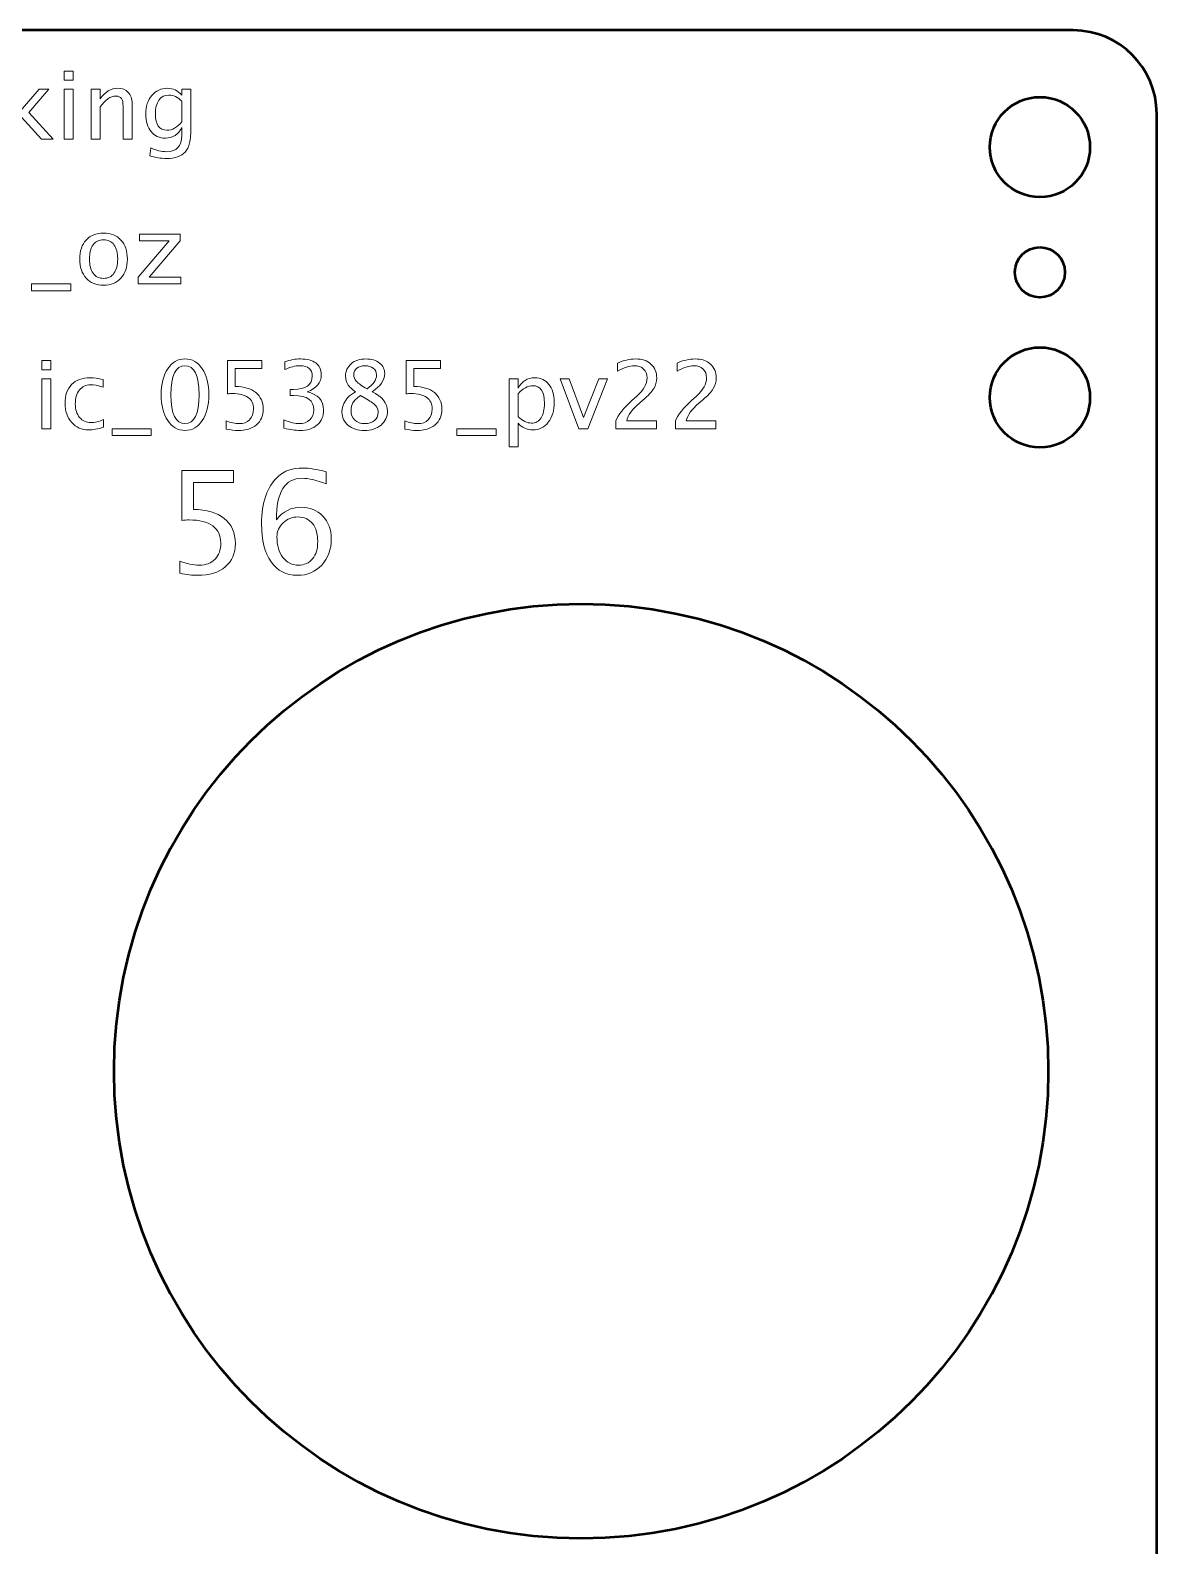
# Model space of a CAD drawing. Header units: centimetres. Extents: x -10.4 to 10.4, y -14.9 to 14.9.
# Drawn here: x 3.7 to 10.45, y 5.87 to 14.95 of the extents above; entities that cross this region are included whole.
import ezdxf

# ---------------------------------------------------------------- set-up
doc = ezdxf.new("R2010")
doc.units = ezdxf.units.CM
doc.header["$MEASUREMENT"] = 0
doc.layers.add('Layer 1', color=7, linetype='Continuous')

msp = doc.modelspace()

# ---------------------------------------------------------------- linework, layer by layer
at = {"layer": 'Layer 1', "lineweight": 53}
for centre, major_axis in [((9.74999, 14.24999), (0, 0.30001)), ((9.75, 13.5), (0, 0.15)), ((9.74999, 12.74999), (0, 0.30001)), ((7.00005, 8.71322), (0, 2.80005))]:
    msp.add_ellipse(centre, major_axis=major_axis, ratio=1, dxfattribs=at)
msp.add_open_spline([(-10.45, -14.45), (-10.45, -14.45), (-10.45, 14.45), (-10.45, 14.45), (-10.45, 14.45), (-10.45, 14.72614), (-10.22614, 14.95), (-9.95, 14.95), (-9.95, 14.95), (-9.95, 14.95), (9.95, 14.95), (9.95, 14.95), (9.95, 14.95), (10.22614, 14.95), (10.45, 14.72614), (10.45, 14.45), (10.45, 14.45), (10.45, 14.45), (10.45, -14.45), (10.45, -14.45), (10.45, -14.45), (10.45, -14.72614), (10.22614, -14.95), (9.95, -14.95), (9.95, -14.95), (9.95, -14.95), (-9.95, -14.95), (-9.95, -14.95), (-9.95, -14.95), (-10.22614, -14.95), (-10.45, -14.72614), (-10.45, -14.45)], degree=3, knots=[0, 0, 0, 0, 0.1111111, 0.1111111, 0.1111111, 0.1111111, 0.2222222, 0.2222222, 0.2222222, 0.2222222, 0.3333333, 0.3333333, 0.3333333, 0.3333333, 0.4444444, 0.4444444, 0.4444444, 0.4444444, 0.5555556, 0.5555556, 0.5555556, 0.5555556, 0.6666667, 0.6666667, 0.6666667, 0.6666667, 0.7777778, 0.7777778, 0.7777778, 0.7777778, 1, 1, 1, 1], dxfattribs=at)
at = {"layer": 'Layer 1', "color": 5, "lineweight": 9}
for points, knots in [([(3.5703, 14.29732), (3.5703, 14.29732), (3.5703, 14.7325), (3.5703, 14.7325), (3.5703, 14.7325), (3.5703, 14.7325), (3.62448, 14.7325), (3.62448, 14.7325), (3.62448, 14.7325), (3.62448, 14.7325), (3.62448, 14.45132), (3.62448, 14.45132), (3.62448, 14.45132), (3.62448, 14.45132), (3.75148, 14.59647), (3.75148, 14.59647), (3.75148, 14.59647), (3.75148, 14.59647), (3.81, 14.59647), (3.81, 14.59647), (3.81, 14.59647), (3.81, 14.59647), (3.68864, 14.45687), (3.68864, 14.45687), (3.68864, 14.45687), (3.68864, 14.45687), (3.83539, 14.29732), (3.83539, 14.29732), (3.83539, 14.29732), (3.83539, 14.29732), (3.76559, 14.29732), (3.76559, 14.29732), (3.76559, 14.29732), (3.76559, 14.29732), (3.62448, 14.45075), (3.62448, 14.45075), (3.62448, 14.45075), (3.62448, 14.45075), (3.62448, 14.29732), (3.62448, 14.29732), (3.62448, 14.29732), (3.62448, 14.29732), (3.5703, 14.29732), (3.5703, 14.29732)], [0, 0, 0, 0, 0.0833333, 0.0833333, 0.0833333, 0.0833333, 0.1666667, 0.1666667, 0.1666667, 0.1666667, 0.25, 0.25, 0.25, 0.25, 0.3333333, 0.3333333, 0.3333333, 0.3333333, 0.4166667, 0.4166667, 0.4166667, 0.4166667, 0.5, 0.5, 0.5, 0.5, 0.5833333, 0.5833333, 0.5833333, 0.5833333, 0.6666667, 0.6666667, 0.6666667, 0.6666667, 0.75, 0.75, 0.75, 0.75, 0.8333333, 0.8333333, 0.8333333, 0.8333333, 1, 1, 1, 1]), ([(3.90022, 14.65122), (3.90022, 14.65122), (3.90022, 14.70541), (3.90022, 14.70541), (3.90022, 14.70541), (3.90022, 14.70541), (3.9544, 14.70541), (3.9544, 14.70541), (3.9544, 14.70541), (3.9544, 14.70541), (3.9544, 14.65122), (3.9544, 14.65122), (3.9544, 14.65122), (3.9544, 14.65122), (3.90022, 14.65122), (3.90022, 14.65122)], [0, 0, 0, 0, 0.2, 0.2, 0.2, 0.2, 0.4, 0.4, 0.4, 0.4, 0.6, 0.6, 0.6, 0.6, 1, 1, 1, 1]), ([(3.90022, 14.29732), (3.90022, 14.29732), (3.90022, 14.59647), (3.90022, 14.59647), (3.90022, 14.59647), (3.90022, 14.59647), (3.9544, 14.59647), (3.9544, 14.59647), (3.9544, 14.59647), (3.9544, 14.59647), (3.9544, 14.29732), (3.9544, 14.29732), (3.9544, 14.29732), (3.9544, 14.29732), (3.90022, 14.29732), (3.90022, 14.29732)], [0, 0, 0, 0, 0.2, 0.2, 0.2, 0.2, 0.4, 0.4, 0.4, 0.4, 0.6, 0.6, 0.6, 0.6, 1, 1, 1, 1]), ([(4.06334, 14.29732), (4.06334, 14.29732), (4.06334, 14.59647), (4.06334, 14.59647), (4.06334, 14.59647), (4.06334, 14.59647), (4.11752, 14.59647), (4.11752, 14.59647), (4.11752, 14.59647), (4.11752, 14.59647), (4.11752, 14.53994), (4.11752, 14.53994), (4.11752, 14.53994), (4.14621, 14.5818), (4.1814, 14.60268), (4.22298, 14.60268), (4.22298, 14.60268), (4.24913, 14.60268), (4.26992, 14.5945), (4.28526, 14.57803), (4.28526, 14.57803), (4.30059, 14.56167), (4.3083, 14.53956), (4.3083, 14.5119), (4.3083, 14.5119), (4.3083, 14.5119), (4.3083, 14.29732), (4.3083, 14.29732), (4.3083, 14.29732), (4.3083, 14.29732), (4.25412, 14.29732), (4.25412, 14.29732), (4.25412, 14.29732), (4.25412, 14.29732), (4.25412, 14.49422), (4.25412, 14.49422), (4.25412, 14.49422), (4.25412, 14.51642), (4.25082, 14.53222), (4.24433, 14.54163), (4.24433, 14.54163), (4.23775, 14.55113), (4.22693, 14.55583), (4.21178, 14.55583), (4.21178, 14.55583), (4.17848, 14.55583), (4.14706, 14.5341), (4.11752, 14.49064), (4.11752, 14.49064), (4.11752, 14.49064), (4.11752, 14.29732), (4.11752, 14.29732), (4.11752, 14.29732), (4.11752, 14.29732), (4.06334, 14.29732), (4.06334, 14.29732)], [0, 0, 0, 0, 0.0666667, 0.0666667, 0.0666667, 0.0666667, 0.1333333, 0.1333333, 0.1333333, 0.1333333, 0.2, 0.2, 0.2, 0.2, 0.2666667, 0.2666667, 0.2666667, 0.2666667, 0.3333333, 0.3333333, 0.3333333, 0.3333333, 0.4, 0.4, 0.4, 0.4, 0.4666667, 0.4666667, 0.4666667, 0.4666667, 0.5333333, 0.5333333, 0.5333333, 0.5333333, 0.6, 0.6, 0.6, 0.6, 0.6666667, 0.6666667, 0.6666667, 0.6666667, 0.7333333, 0.7333333, 0.7333333, 0.7333333, 0.8, 0.8, 0.8, 0.8, 0.8666667, 0.8666667, 0.8666667, 0.8666667, 1, 1, 1, 1]), ([(4.4148, 14.19798), (4.4148, 14.19798), (4.42119, 14.24483), (4.42119, 14.24483), (4.42119, 14.24483), (4.45261, 14.23015), (4.48375, 14.22281), (4.51451, 14.22281), (4.51451, 14.22281), (4.57557, 14.22281), (4.60614, 14.25518), (4.60614, 14.3198), (4.60614, 14.3198), (4.60614, 14.3198), (4.60614, 14.36684), (4.60614, 14.36684), (4.60614, 14.36684), (4.59673, 14.34699), (4.58337, 14.33166), (4.56597, 14.32065), (4.56597, 14.32065), (4.54857, 14.30964), (4.52919, 14.30409), (4.50783, 14.30409), (4.50783, 14.30409), (4.47162, 14.30409), (4.44292, 14.31708), (4.42176, 14.34304), (4.42176, 14.34304), (4.40059, 14.369), (4.38996, 14.40419), (4.38996, 14.44859), (4.38996, 14.44859), (4.38996, 14.49403), (4.402, 14.53109), (4.42608, 14.55978), (4.42608, 14.55978), (4.45026, 14.58838), (4.4814, 14.60268), (4.51969, 14.60268), (4.51969, 14.60268), (4.55318, 14.60268), (4.58206, 14.58914), (4.60614, 14.56195), (4.60614, 14.56195), (4.60614, 14.56195), (4.60614, 14.59647), (4.60614, 14.59647), (4.60614, 14.59647), (4.60614, 14.59647), (4.66033, 14.59647), (4.66033, 14.59647), (4.66033, 14.59647), (4.66033, 14.59647), (4.66033, 14.37898), (4.66033, 14.37898), (4.66033, 14.37898), (4.66033, 14.33222), (4.65788, 14.2976), (4.65299, 14.27512), (4.65299, 14.27512), (4.64819, 14.25264), (4.63897, 14.2342), (4.62561, 14.2199), (4.62561, 14.2199), (4.60191, 14.19478), (4.56484, 14.18217), (4.51451, 14.18217), (4.51451, 14.18217), (4.47999, 14.18217), (4.44678, 14.18744), (4.4148, 14.19798)], [0, 0, 0, 0, 0.0526316, 0.0526316, 0.0526316, 0.0526316, 0.1052632, 0.1052632, 0.1052632, 0.1052632, 0.1578947, 0.1578947, 0.1578947, 0.1578947, 0.2105263, 0.2105263, 0.2105263, 0.2105263, 0.2631579, 0.2631579, 0.2631579, 0.2631579, 0.3157895, 0.3157895, 0.3157895, 0.3157895, 0.3684211, 0.3684211, 0.3684211, 0.3684211, 0.4210526, 0.4210526, 0.4210526, 0.4210526, 0.4736842, 0.4736842, 0.4736842, 0.4736842, 0.5263158, 0.5263158, 0.5263158, 0.5263158, 0.5789474, 0.5789474, 0.5789474, 0.5789474, 0.6315789, 0.6315789, 0.6315789, 0.6315789, 0.6842105, 0.6842105, 0.6842105, 0.6842105, 0.7368421, 0.7368421, 0.7368421, 0.7368421, 0.7894737, 0.7894737, 0.7894737, 0.7894737, 0.8421053, 0.8421053, 0.8421053, 0.8421053, 0.8947368, 0.8947368, 0.8947368, 0.8947368, 1, 1, 1, 1]), ([(4.60614, 14.4008), (4.60614, 14.4008), (4.60614, 14.52488), (4.60614, 14.52488), (4.60614, 14.52488), (4.58225, 14.54962), (4.55619, 14.56204), (4.52806, 14.56204), (4.52806, 14.56204), (4.50304, 14.56204), (4.48347, 14.55207), (4.46936, 14.53203), (4.46936, 14.53203), (4.45515, 14.51209), (4.4481, 14.48434), (4.4481, 14.44897), (4.4481, 14.44897), (4.4481, 14.38396), (4.47115, 14.35151), (4.51734, 14.35151), (4.51734, 14.35151), (4.54876, 14.35151), (4.57839, 14.36797), (4.60614, 14.4008)], [0, 0, 0, 0, 0.1428571, 0.1428571, 0.1428571, 0.1428571, 0.2857143, 0.2857143, 0.2857143, 0.2857143, 0.4285714, 0.4285714, 0.4285714, 0.4285714, 0.5714286, 0.5714286, 0.5714286, 0.5714286, 0.7142857, 0.7142857, 0.7142857, 0.7142857, 1, 1, 1, 1]), ([(4.13719, 13.4232), (4.09326, 13.4232), (4.05845, 13.43721), (4.03287, 13.46525), (4.03287, 13.46525), (4.00718, 13.49328), (3.99439, 13.53138), (3.99439, 13.57945), (3.99439, 13.57945), (3.99439, 13.62743), (4.00718, 13.66544), (4.03287, 13.69338), (4.03287, 13.69338), (4.05845, 13.72132), (4.09326, 13.73533), (4.13719, 13.73533), (4.13719, 13.73533), (4.18113, 13.73533), (4.21593, 13.72132), (4.24152, 13.69338), (4.24152, 13.69338), (4.2672, 13.66544), (4.28, 13.62743), (4.28, 13.57945), (4.28, 13.57945), (4.28, 13.53138), (4.2672, 13.49328), (4.24152, 13.46525), (4.24152, 13.46525), (4.21593, 13.43721), (4.18113, 13.4232), (4.13719, 13.4232)], [0, 0, 0, 0, 0.1111111, 0.1111111, 0.1111111, 0.1111111, 0.2222222, 0.2222222, 0.2222222, 0.2222222, 0.3333333, 0.3333333, 0.3333333, 0.3333333, 0.4444444, 0.4444444, 0.4444444, 0.4444444, 0.5555556, 0.5555556, 0.5555556, 0.5555556, 0.6666667, 0.6666667, 0.6666667, 0.6666667, 0.7777778, 0.7777778, 0.7777778, 0.7777778, 1, 1, 1, 1]), ([(4.34453, 13.42997), (4.34453, 13.42997), (4.34453, 13.47061), (4.34453, 13.47061), (4.34453, 13.47061), (4.34453, 13.47061), (4.53013, 13.68848), (4.53013, 13.68848), (4.53013, 13.68848), (4.53013, 13.68848), (4.35309, 13.68848), (4.35309, 13.68848), (4.35309, 13.68848), (4.35309, 13.68848), (4.35309, 13.72912), (4.35309, 13.72912), (4.35309, 13.72912), (4.35309, 13.72912), (4.59683, 13.72912), (4.59683, 13.72912), (4.59683, 13.72912), (4.59683, 13.72912), (4.59683, 13.68848), (4.59683, 13.68848), (4.59683, 13.68848), (4.59683, 13.68848), (4.41122, 13.47061), (4.41122, 13.47061), (4.41122, 13.47061), (4.41122, 13.47061), (4.60022, 13.47061), (4.60022, 13.47061), (4.60022, 13.47061), (4.60022, 13.47061), (4.60022, 13.42997), (4.60022, 13.42997), (4.60022, 13.42997), (4.60022, 13.42997), (4.34453, 13.42997), (4.34453, 13.42997)], [0, 0, 0, 0, 0.0909091, 0.0909091, 0.0909091, 0.0909091, 0.1818182, 0.1818182, 0.1818182, 0.1818182, 0.2727273, 0.2727273, 0.2727273, 0.2727273, 0.3636364, 0.3636364, 0.3636364, 0.3636364, 0.4545455, 0.4545455, 0.4545455, 0.4545455, 0.5454545, 0.5454545, 0.5454545, 0.5454545, 0.6363636, 0.6363636, 0.6363636, 0.6363636, 0.7272727, 0.7272727, 0.7272727, 0.7272727, 0.8181818, 0.8181818, 0.8181818, 0.8181818, 1, 1, 1, 1]), ([(4.1371, 13.46384), (4.16391, 13.46384), (4.18479, 13.4739), (4.19966, 13.49413), (4.19966, 13.49413), (4.21443, 13.51426), (4.22186, 13.54276), (4.22186, 13.57945), (4.22186, 13.57945), (4.22186, 13.61605), (4.21443, 13.64446), (4.19966, 13.66459), (4.19966, 13.66459), (4.18479, 13.68463), (4.16391, 13.69469), (4.1371, 13.69469), (4.1371, 13.69469), (4.11019, 13.69469), (4.08931, 13.68463), (4.07463, 13.66459), (4.07463, 13.66459), (4.05986, 13.64446), (4.05253, 13.61605), (4.05253, 13.57945), (4.05253, 13.57945), (4.05253, 13.54276), (4.05986, 13.51426), (4.07463, 13.49413), (4.07463, 13.49413), (4.08931, 13.4739), (4.11019, 13.46384), (4.1371, 13.46384)], [0, 0, 0, 0, 0.1111111, 0.1111111, 0.1111111, 0.1111111, 0.2222222, 0.2222222, 0.2222222, 0.2222222, 0.3333333, 0.3333333, 0.3333333, 0.3333333, 0.4444444, 0.4444444, 0.4444444, 0.4444444, 0.5555556, 0.5555556, 0.5555556, 0.5555556, 0.6666667, 0.6666667, 0.6666667, 0.6666667, 0.7777778, 0.7777778, 0.7777778, 0.7777778, 1, 1, 1, 1]), ([(3.7054, 13.38933), (3.7054, 13.38933), (3.7054, 13.42997), (3.7054, 13.42997), (3.7054, 13.42997), (3.7054, 13.42997), (3.9402, 13.42997), (3.9402, 13.42997), (3.9402, 13.42997), (3.9402, 13.42997), (3.9402, 13.38933), (3.9402, 13.38933), (3.9402, 13.38933), (3.9402, 13.38933), (3.7054, 13.38933), (3.7054, 13.38933)], [0, 0, 0, 0, 0.2, 0.2, 0.2, 0.2, 0.4, 0.4, 0.4, 0.4, 0.6, 0.6, 0.6, 0.6, 1, 1, 1, 1]), ([(3.76665, 12.91652), (3.76665, 12.91652), (3.76665, 12.97071), (3.76665, 12.97071), (3.76665, 12.97071), (3.76665, 12.97071), (3.82083, 12.97071), (3.82083, 12.97071), (3.82083, 12.97071), (3.82083, 12.97071), (3.82083, 12.91652), (3.82083, 12.91652), (3.82083, 12.91652), (3.82083, 12.91652), (3.76665, 12.91652), (3.76665, 12.91652)], [0, 0, 0, 0, 0.2, 0.2, 0.2, 0.2, 0.4, 0.4, 0.4, 0.4, 0.6, 0.6, 0.6, 0.6, 1, 1, 1, 1]), ([(4.62525, 12.55246), (4.58245, 12.55246), (4.54792, 12.57212), (4.52177, 12.61135), (4.52177, 12.61135), (4.49553, 12.65058), (4.48245, 12.70232), (4.48245, 12.76667), (4.48245, 12.76667), (4.48245, 12.83101), (4.49553, 12.88275), (4.52177, 12.92198), (4.52177, 12.92198), (4.54792, 12.96121), (4.58245, 12.98087), (4.62525, 12.98087), (4.62525, 12.98087), (4.66824, 12.98087), (4.70277, 12.9613), (4.72892, 12.92217), (4.72892, 12.92217), (4.75498, 12.88303), (4.76806, 12.8312), (4.76806, 12.76667), (4.76806, 12.76667), (4.76806, 12.70232), (4.75498, 12.65058), (4.72892, 12.61135), (4.72892, 12.61135), (4.70277, 12.57212), (4.66824, 12.55246), (4.62525, 12.55246)], [0, 0, 0, 0, 0.1111111, 0.1111111, 0.1111111, 0.1111111, 0.2222222, 0.2222222, 0.2222222, 0.2222222, 0.3333333, 0.3333333, 0.3333333, 0.3333333, 0.4444444, 0.4444444, 0.4444444, 0.4444444, 0.5555556, 0.5555556, 0.5555556, 0.5555556, 0.6666667, 0.6666667, 0.6666667, 0.6666667, 0.7777778, 0.7777778, 0.7777778, 0.7777778, 1, 1, 1, 1]), ([(4.62516, 12.5931), (4.6817, 12.5931), (4.70992, 12.65095), (4.70992, 12.76667), (4.70992, 12.76667), (4.70992, 12.88238), (4.6817, 12.94023), (4.62516, 12.94023), (4.62516, 12.94023), (4.56881, 12.94023), (4.54059, 12.88238), (4.54059, 12.76667), (4.54059, 12.76667), (4.54059, 12.65095), (4.56881, 12.5931), (4.62516, 12.5931)], [0, 0, 0, 0, 0.2, 0.2, 0.2, 0.2, 0.4, 0.4, 0.4, 0.4, 0.6, 0.6, 0.6, 0.6, 1, 1, 1, 1]), ([(4.87266, 12.56093), (4.87266, 12.56093), (4.87266, 12.60947), (4.87266, 12.60947), (4.87266, 12.60947), (4.89966, 12.59856), (4.92525, 12.5931), (4.94971, 12.5931), (4.94971, 12.5931), (4.97642, 12.5931), (4.9975, 12.601), (5.01283, 12.61681), (5.01283, 12.61681), (5.02816, 12.63261), (5.03578, 12.65434), (5.03578, 12.682), (5.03578, 12.682), (5.03578, 12.71173), (5.02497, 12.73449), (5.00333, 12.7502), (5.00333, 12.7502), (4.98169, 12.76591), (4.95037, 12.77372), (4.90944, 12.77372), (4.90944, 12.77372), (4.89994, 12.77372), (4.88988, 12.77306), (4.87943, 12.77175), (4.87943, 12.77175), (4.87943, 12.77175), (4.87943, 12.97071), (4.87943, 12.97071), (4.87943, 12.97071), (4.87943, 12.97071), (5.08602, 12.97071), (5.08602, 12.97071), (5.08602, 12.97071), (5.08602, 12.97071), (5.08602, 12.9233), (5.08602, 12.9233), (5.08602, 12.9233), (5.08602, 12.9233), (4.92685, 12.9233), (4.92685, 12.9233), (4.92685, 12.9233), (4.92685, 12.9233), (4.92685, 12.81549), (4.92685, 12.81549), (4.92685, 12.81549), (4.97934, 12.81549), (5.02026, 12.80345), (5.04971, 12.77936), (5.04971, 12.77936), (5.07915, 12.75538), (5.09392, 12.72207), (5.09392, 12.67946), (5.09392, 12.67946), (5.09392, 12.63976), (5.08056, 12.60872), (5.05385, 12.58623), (5.05385, 12.58623), (5.02713, 12.56375), (4.99025, 12.55246), (4.94322, 12.55246), (4.94322, 12.55246), (4.92224, 12.55246), (4.89872, 12.55528), (4.87266, 12.56093)], [0, 0, 0, 0, 0.0555556, 0.0555556, 0.0555556, 0.0555556, 0.1111111, 0.1111111, 0.1111111, 0.1111111, 0.1666667, 0.1666667, 0.1666667, 0.1666667, 0.2222222, 0.2222222, 0.2222222, 0.2222222, 0.2777778, 0.2777778, 0.2777778, 0.2777778, 0.3333333, 0.3333333, 0.3333333, 0.3333333, 0.3888889, 0.3888889, 0.3888889, 0.3888889, 0.4444444, 0.4444444, 0.4444444, 0.4444444, 0.5, 0.5, 0.5, 0.5, 0.5555556, 0.5555556, 0.5555556, 0.5555556, 0.6111111, 0.6111111, 0.6111111, 0.6111111, 0.6666667, 0.6666667, 0.6666667, 0.6666667, 0.7222222, 0.7222222, 0.7222222, 0.7222222, 0.7777778, 0.7777778, 0.7777778, 0.7777778, 0.8333333, 0.8333333, 0.8333333, 0.8333333, 0.8888889, 0.8888889, 0.8888889, 0.8888889, 1, 1, 1, 1]), ([(5.21828, 12.56544), (5.21828, 12.56544), (5.21828, 12.61624), (5.21828, 12.61624), (5.21828, 12.61624), (5.25704, 12.60081), (5.28743, 12.5931), (5.30972, 12.5931), (5.30972, 12.5931), (5.33597, 12.5931), (5.35714, 12.60063), (5.37341, 12.61577), (5.37341, 12.61577), (5.38968, 12.63092), (5.39777, 12.65067), (5.39777, 12.67494), (5.39777, 12.67494), (5.39777, 12.73252), (5.3577, 12.7613), (5.27755, 12.7613), (5.27755, 12.7613), (5.27755, 12.7613), (5.2561, 12.7613), (5.2561, 12.7613), (5.2561, 12.7613), (5.2561, 12.7613), (5.2561, 12.79771), (5.2561, 12.79771), (5.2561, 12.79771), (5.2561, 12.79771), (5.2751, 12.79799), (5.2751, 12.79799), (5.2751, 12.79799), (5.35046, 12.79799), (5.38818, 12.82452), (5.38818, 12.87767), (5.38818, 12.87767), (5.38818, 12.91935), (5.36316, 12.94023), (5.3132, 12.94023), (5.3132, 12.94023), (5.28639, 12.94023), (5.25666, 12.93252), (5.22393, 12.91709), (5.22393, 12.91709), (5.22393, 12.91709), (5.22393, 12.9645), (5.22393, 12.9645), (5.22393, 12.9645), (5.25601, 12.97541), (5.28696, 12.98087), (5.31668, 12.98087), (5.31668, 12.98087), (5.35714, 12.98087), (5.38827, 12.97278), (5.40991, 12.9566), (5.40991, 12.9566), (5.43155, 12.94051), (5.44237, 12.91709), (5.44237, 12.88642), (5.44237, 12.88642), (5.44237, 12.83854), (5.41405, 12.80439), (5.35732, 12.78407), (5.35732, 12.78407), (5.42308, 12.76873), (5.45591, 12.7327), (5.45591, 12.67579), (5.45591, 12.67579), (5.45591, 12.63741), (5.44321, 12.60721), (5.41791, 12.58529), (5.41791, 12.58529), (5.3926, 12.56337), (5.35779, 12.55246), (5.31358, 12.55246), (5.31358, 12.55246), (5.28837, 12.55246), (5.25666, 12.55679), (5.21828, 12.56544)], [0, 0, 0, 0, 0.047619, 0.047619, 0.047619, 0.047619, 0.0952381, 0.0952381, 0.0952381, 0.0952381, 0.1428571, 0.1428571, 0.1428571, 0.1428571, 0.1904762, 0.1904762, 0.1904762, 0.1904762, 0.2380952, 0.2380952, 0.2380952, 0.2380952, 0.2857143, 0.2857143, 0.2857143, 0.2857143, 0.3333333, 0.3333333, 0.3333333, 0.3333333, 0.3809524, 0.3809524, 0.3809524, 0.3809524, 0.4285714, 0.4285714, 0.4285714, 0.4285714, 0.4761905, 0.4761905, 0.4761905, 0.4761905, 0.5238095, 0.5238095, 0.5238095, 0.5238095, 0.5714286, 0.5714286, 0.5714286, 0.5714286, 0.6190476, 0.6190476, 0.6190476, 0.6190476, 0.6666667, 0.6666667, 0.6666667, 0.6666667, 0.7142857, 0.7142857, 0.7142857, 0.7142857, 0.7619048, 0.7619048, 0.7619048, 0.7619048, 0.8095238, 0.8095238, 0.8095238, 0.8095238, 0.8571429, 0.8571429, 0.8571429, 0.8571429, 0.9047619, 0.9047619, 0.9047619, 0.9047619, 1, 1, 1, 1]), ([(5.64744, 12.78473), (5.62505, 12.80034), (5.60944, 12.81483), (5.60069, 12.82828), (5.60069, 12.82828), (5.59194, 12.84164), (5.58761, 12.85782), (5.58761, 12.87673), (5.58761, 12.87673), (5.58761, 12.90759), (5.5989, 12.9327), (5.62138, 12.95199), (5.62138, 12.95199), (5.64396, 12.97127), (5.67341, 12.98087), (5.70972, 12.98087), (5.70972, 12.98087), (5.74321, 12.98087), (5.7704, 12.97269), (5.79119, 12.95632), (5.79119, 12.95632), (5.81198, 12.94004), (5.82242, 12.91878), (5.82242, 12.89272), (5.82242, 12.89272), (5.82242, 12.85321), (5.79711, 12.81718), (5.74659, 12.78473), (5.74659, 12.78473), (5.80802, 12.75462), (5.83879, 12.71577), (5.83879, 12.66817), (5.83879, 12.66817), (5.83879, 12.63421), (5.8259, 12.60646), (5.80022, 12.58482), (5.80022, 12.58482), (5.77453, 12.56328), (5.74151, 12.55246), (5.70106, 12.55246), (5.70106, 12.55246), (5.66071, 12.55246), (5.62816, 12.56262), (5.60332, 12.58294), (5.60332, 12.58294), (5.57858, 12.60317), (5.56616, 12.62988), (5.56616, 12.6629), (5.56616, 12.6629), (5.56616, 12.71182), (5.59325, 12.75237), (5.64744, 12.78473)], [0, 0, 0, 0, 0.0714286, 0.0714286, 0.0714286, 0.0714286, 0.1428571, 0.1428571, 0.1428571, 0.1428571, 0.2142857, 0.2142857, 0.2142857, 0.2142857, 0.2857143, 0.2857143, 0.2857143, 0.2857143, 0.3571429, 0.3571429, 0.3571429, 0.3571429, 0.4285714, 0.4285714, 0.4285714, 0.4285714, 0.5, 0.5, 0.5, 0.5, 0.5714286, 0.5714286, 0.5714286, 0.5714286, 0.6428571, 0.6428571, 0.6428571, 0.6428571, 0.7142857, 0.7142857, 0.7142857, 0.7142857, 0.7857143, 0.7857143, 0.7857143, 0.7857143, 0.8571429, 0.8571429, 0.8571429, 0.8571429, 1, 1, 1, 1]), ([(5.7163, 12.80175), (5.75431, 12.82687), (5.77331, 12.85472), (5.77331, 12.88548), (5.77331, 12.88548), (5.77331, 12.90194), (5.76691, 12.91511), (5.75421, 12.92518), (5.75421, 12.92518), (5.74142, 12.93524), (5.72477, 12.94023), (5.70417, 12.94023), (5.70417, 12.94023), (5.68422, 12.94023), (5.66795, 12.93534), (5.65544, 12.92546), (5.65544, 12.92546), (5.64293, 12.91558), (5.63672, 12.90288), (5.63672, 12.88717), (5.63672, 12.88717), (5.63672, 12.87193), (5.64236, 12.8582), (5.65365, 12.84597), (5.65365, 12.84597), (5.66494, 12.83383), (5.68582, 12.81906), (5.7163, 12.80175)], [0, 0, 0, 0, 0.125, 0.125, 0.125, 0.125, 0.25, 0.25, 0.25, 0.25, 0.375, 0.375, 0.375, 0.375, 0.5, 0.5, 0.5, 0.5, 0.625, 0.625, 0.625, 0.625, 0.75, 0.75, 0.75, 0.75, 1, 1, 1, 1]), ([(5.94339, 12.56093), (5.94339, 12.56093), (5.94339, 12.60947), (5.94339, 12.60947), (5.94339, 12.60947), (5.97039, 12.59856), (5.99598, 12.5931), (6.02044, 12.5931), (6.02044, 12.5931), (6.04715, 12.5931), (6.06823, 12.601), (6.08356, 12.61681), (6.08356, 12.61681), (6.09889, 12.63261), (6.10651, 12.65434), (6.10651, 12.682), (6.10651, 12.682), (6.10651, 12.71173), (6.0957, 12.73449), (6.07406, 12.7502), (6.07406, 12.7502), (6.05242, 12.76591), (6.0211, 12.77372), (5.98017, 12.77372), (5.98017, 12.77372), (5.97067, 12.77372), (5.96061, 12.77306), (5.95016, 12.77175), (5.95016, 12.77175), (5.95016, 12.77175), (5.95016, 12.97071), (5.95016, 12.97071), (5.95016, 12.97071), (5.95016, 12.97071), (6.15675, 12.97071), (6.15675, 12.97071), (6.15675, 12.97071), (6.15675, 12.97071), (6.15675, 12.9233), (6.15675, 12.9233), (6.15675, 12.9233), (6.15675, 12.9233), (5.99758, 12.9233), (5.99758, 12.9233), (5.99758, 12.9233), (5.99758, 12.9233), (5.99758, 12.81549), (5.99758, 12.81549), (5.99758, 12.81549), (6.05007, 12.81549), (6.09099, 12.80345), (6.12044, 12.77936), (6.12044, 12.77936), (6.14988, 12.75538), (6.16465, 12.72207), (6.16465, 12.67946), (6.16465, 12.67946), (6.16465, 12.63976), (6.15129, 12.60872), (6.12458, 12.58623), (6.12458, 12.58623), (6.09786, 12.56375), (6.06098, 12.55246), (6.01395, 12.55246), (6.01395, 12.55246), (5.99297, 12.55246), (5.96945, 12.55528), (5.94339, 12.56093)], [0, 0, 0, 0, 0.0555556, 0.0555556, 0.0555556, 0.0555556, 0.1111111, 0.1111111, 0.1111111, 0.1111111, 0.1666667, 0.1666667, 0.1666667, 0.1666667, 0.2222222, 0.2222222, 0.2222222, 0.2222222, 0.2777778, 0.2777778, 0.2777778, 0.2777778, 0.3333333, 0.3333333, 0.3333333, 0.3333333, 0.3888889, 0.3888889, 0.3888889, 0.3888889, 0.4444444, 0.4444444, 0.4444444, 0.4444444, 0.5, 0.5, 0.5, 0.5, 0.5555556, 0.5555556, 0.5555556, 0.5555556, 0.6111111, 0.6111111, 0.6111111, 0.6111111, 0.6666667, 0.6666667, 0.6666667, 0.6666667, 0.7222222, 0.7222222, 0.7222222, 0.7222222, 0.7777778, 0.7777778, 0.7777778, 0.7777778, 0.8333333, 0.8333333, 0.8333333, 0.8333333, 0.8888889, 0.8888889, 0.8888889, 0.8888889, 1, 1, 1, 1]), ([(7.20783, 12.56262), (7.20783, 12.56262), (7.20783, 12.61003), (7.20783, 12.61003), (7.20783, 12.61003), (7.22363, 12.647), (7.25552, 12.68736), (7.3036, 12.73092), (7.3036, 12.73092), (7.3036, 12.73092), (7.33464, 12.75876), (7.33464, 12.75876), (7.33464, 12.75876), (7.37462, 12.79508), (7.39466, 12.83101), (7.39466, 12.86676), (7.39466, 12.86676), (7.39466, 12.88962), (7.38779, 12.90749), (7.37415, 12.92057), (7.37415, 12.92057), (7.36051, 12.93365), (7.3416, 12.94023), (7.31761, 12.94023), (7.31761, 12.94023), (7.28958, 12.94023), (7.25637, 12.92951), (7.21799, 12.90806), (7.21799, 12.90806), (7.21799, 12.90806), (7.21799, 12.95547), (7.21799, 12.95547), (7.21799, 12.95547), (7.25421, 12.9724), (7.29024, 12.98087), (7.32617, 12.98087), (7.32617, 12.98087), (7.36437, 12.98087), (7.39503, 12.97062), (7.41818, 12.95001), (7.41818, 12.95001), (7.44122, 12.92941), (7.4528, 12.90213), (7.4528, 12.86808), (7.4528, 12.86808), (7.4528, 12.84362), (7.44696, 12.82189), (7.4353, 12.80298), (7.4353, 12.80298), (7.42354, 12.78397), (7.40181, 12.76102), (7.36992, 12.73393), (7.36992, 12.73393), (7.36992, 12.73393), (7.34894, 12.71605), (7.34894, 12.71605), (7.34894, 12.71605), (7.30529, 12.67908), (7.28008, 12.64371), (7.2733, 12.61003), (7.2733, 12.61003), (7.2733, 12.61003), (7.4511, 12.61003), (7.4511, 12.61003), (7.4511, 12.61003), (7.4511, 12.61003), (7.4511, 12.56262), (7.4511, 12.56262), (7.4511, 12.56262), (7.4511, 12.56262), (7.20783, 12.56262), (7.20783, 12.56262)], [0, 0, 0, 0, 0.0526316, 0.0526316, 0.0526316, 0.0526316, 0.1052632, 0.1052632, 0.1052632, 0.1052632, 0.1578947, 0.1578947, 0.1578947, 0.1578947, 0.2105263, 0.2105263, 0.2105263, 0.2105263, 0.2631579, 0.2631579, 0.2631579, 0.2631579, 0.3157895, 0.3157895, 0.3157895, 0.3157895, 0.3684211, 0.3684211, 0.3684211, 0.3684211, 0.4210526, 0.4210526, 0.4210526, 0.4210526, 0.4736842, 0.4736842, 0.4736842, 0.4736842, 0.5263158, 0.5263158, 0.5263158, 0.5263158, 0.5789474, 0.5789474, 0.5789474, 0.5789474, 0.6315789, 0.6315789, 0.6315789, 0.6315789, 0.6842105, 0.6842105, 0.6842105, 0.6842105, 0.7368421, 0.7368421, 0.7368421, 0.7368421, 0.7894737, 0.7894737, 0.7894737, 0.7894737, 0.8421053, 0.8421053, 0.8421053, 0.8421053, 0.8947368, 0.8947368, 0.8947368, 0.8947368, 1, 1, 1, 1]), ([(7.56474, 12.56262), (7.56474, 12.56262), (7.56474, 12.61003), (7.56474, 12.61003), (7.56474, 12.61003), (7.58054, 12.647), (7.61243, 12.68736), (7.66051, 12.73092), (7.66051, 12.73092), (7.66051, 12.73092), (7.69155, 12.75876), (7.69155, 12.75876), (7.69155, 12.75876), (7.73153, 12.79508), (7.75157, 12.83101), (7.75157, 12.86676), (7.75157, 12.86676), (7.75157, 12.88962), (7.7447, 12.90749), (7.73106, 12.92057), (7.73106, 12.92057), (7.71742, 12.93365), (7.69851, 12.94023), (7.67452, 12.94023), (7.67452, 12.94023), (7.64649, 12.94023), (7.61328, 12.92951), (7.5749, 12.90806), (7.5749, 12.90806), (7.5749, 12.90806), (7.5749, 12.95547), (7.5749, 12.95547), (7.5749, 12.95547), (7.61112, 12.9724), (7.64715, 12.98087), (7.68308, 12.98087), (7.68308, 12.98087), (7.72128, 12.98087), (7.75194, 12.97062), (7.77509, 12.95001), (7.77509, 12.95001), (7.79813, 12.92941), (7.80971, 12.90213), (7.80971, 12.86808), (7.80971, 12.86808), (7.80971, 12.84362), (7.80387, 12.82189), (7.79221, 12.80298), (7.79221, 12.80298), (7.78045, 12.78397), (7.75872, 12.76102), (7.72683, 12.73393), (7.72683, 12.73393), (7.72683, 12.73393), (7.70585, 12.71605), (7.70585, 12.71605), (7.70585, 12.71605), (7.6622, 12.67908), (7.63699, 12.64371), (7.63021, 12.61003), (7.63021, 12.61003), (7.63021, 12.61003), (7.80801, 12.61003), (7.80801, 12.61003), (7.80801, 12.61003), (7.80801, 12.61003), (7.80801, 12.56262), (7.80801, 12.56262), (7.80801, 12.56262), (7.80801, 12.56262), (7.56474, 12.56262), (7.56474, 12.56262)], [0, 0, 0, 0, 0.0526316, 0.0526316, 0.0526316, 0.0526316, 0.1052632, 0.1052632, 0.1052632, 0.1052632, 0.1578947, 0.1578947, 0.1578947, 0.1578947, 0.2105263, 0.2105263, 0.2105263, 0.2105263, 0.2631579, 0.2631579, 0.2631579, 0.2631579, 0.3157895, 0.3157895, 0.3157895, 0.3157895, 0.3684211, 0.3684211, 0.3684211, 0.3684211, 0.4210526, 0.4210526, 0.4210526, 0.4210526, 0.4736842, 0.4736842, 0.4736842, 0.4736842, 0.5263158, 0.5263158, 0.5263158, 0.5263158, 0.5789474, 0.5789474, 0.5789474, 0.5789474, 0.6315789, 0.6315789, 0.6315789, 0.6315789, 0.6842105, 0.6842105, 0.6842105, 0.6842105, 0.7368421, 0.7368421, 0.7368421, 0.7368421, 0.7894737, 0.7894737, 0.7894737, 0.7894737, 0.8421053, 0.8421053, 0.8421053, 0.8421053, 0.8947368, 0.8947368, 0.8947368, 0.8947368, 1, 1, 1, 1]), ([(3.76665, 12.56262), (3.76665, 12.56262), (3.76665, 12.86177), (3.76665, 12.86177), (3.76665, 12.86177), (3.76665, 12.86177), (3.82083, 12.86177), (3.82083, 12.86177), (3.82083, 12.86177), (3.82083, 12.86177), (3.82083, 12.56262), (3.82083, 12.56262), (3.82083, 12.56262), (3.82083, 12.56262), (3.76665, 12.56262), (3.76665, 12.56262)], [0, 0, 0, 0, 0.2, 0.2, 0.2, 0.2, 0.4, 0.4, 0.4, 0.4, 0.6, 0.6, 0.6, 0.6, 1, 1, 1, 1]), ([(4.13748, 12.57165), (4.10239, 12.56111), (4.0721, 12.55585), (4.04661, 12.55585), (4.04661, 12.55585), (4.00615, 12.55585), (3.97266, 12.5708), (3.94604, 12.60063), (3.94604, 12.60063), (3.91942, 12.63054), (3.90606, 12.66826), (3.90606, 12.7137), (3.90606, 12.7137), (3.90606, 12.76224), (3.91923, 12.80016), (3.94557, 12.82725), (3.94557, 12.82725), (3.97191, 12.85444), (4.00869, 12.86798), (4.05592, 12.86798), (4.05592, 12.86798), (4.07915, 12.86798), (4.10531, 12.86478), (4.13409, 12.85839), (4.13409, 12.85839), (4.13409, 12.85839), (4.13409, 12.81267), (4.13409, 12.81267), (4.13409, 12.81267), (4.10352, 12.8217), (4.07859, 12.82621), (4.0594, 12.82621), (4.0594, 12.82621), (4.03155, 12.82621), (4.00926, 12.81577), (3.99261, 12.79498), (3.99261, 12.79498), (3.97596, 12.77419), (3.96758, 12.74644), (3.96758, 12.71182), (3.96758, 12.71182), (3.96758, 12.67824), (3.97624, 12.65114), (3.99345, 12.63035), (3.99345, 12.63035), (4.01067, 12.60966), (4.03315, 12.59931), (4.06109, 12.59931), (4.06109, 12.59931), (4.08583, 12.59931), (4.11123, 12.60571), (4.13748, 12.6185), (4.13748, 12.6185), (4.13748, 12.6185), (4.13748, 12.57165), (4.13748, 12.57165)], [0, 0, 0, 0, 0.0666667, 0.0666667, 0.0666667, 0.0666667, 0.1333333, 0.1333333, 0.1333333, 0.1333333, 0.2, 0.2, 0.2, 0.2, 0.2666667, 0.2666667, 0.2666667, 0.2666667, 0.3333333, 0.3333333, 0.3333333, 0.3333333, 0.4, 0.4, 0.4, 0.4, 0.4666667, 0.4666667, 0.4666667, 0.4666667, 0.5333333, 0.5333333, 0.5333333, 0.5333333, 0.6, 0.6, 0.6, 0.6, 0.6666667, 0.6666667, 0.6666667, 0.6666667, 0.7333333, 0.7333333, 0.7333333, 0.7333333, 0.8, 0.8, 0.8, 0.8, 0.8666667, 0.8666667, 0.8666667, 0.8666667, 1, 1, 1, 1]), ([(6.56785, 12.45368), (6.56785, 12.45368), (6.56785, 12.86177), (6.56785, 12.86177), (6.56785, 12.86177), (6.56785, 12.86177), (6.62203, 12.86177), (6.62203, 12.86177), (6.62203, 12.86177), (6.62203, 12.86177), (6.62203, 12.80524), (6.62203, 12.80524), (6.62203, 12.80524), (6.64423, 12.8471), (6.67763, 12.86798), (6.72213, 12.86798), (6.72213, 12.86798), (6.75816, 12.86798), (6.78647, 12.85491), (6.80717, 12.82866), (6.80717, 12.82866), (6.82786, 12.80241), (6.83821, 12.76657), (6.83821, 12.72113), (6.83821, 12.72113), (6.83821, 12.67165), (6.82645, 12.63167), (6.80303, 12.60138), (6.80303, 12.60138), (6.77961, 12.57099), (6.74875, 12.55585), (6.71056, 12.55585), (6.71056, 12.55585), (6.67509, 12.55585), (6.64555, 12.56939), (6.62203, 12.59658), (6.62203, 12.59658), (6.62203, 12.59658), (6.62203, 12.45368), (6.62203, 12.45368), (6.62203, 12.45368), (6.62203, 12.45368), (6.56785, 12.45368), (6.56785, 12.45368)], [0, 0, 0, 0, 0.0833333, 0.0833333, 0.0833333, 0.0833333, 0.1666667, 0.1666667, 0.1666667, 0.1666667, 0.25, 0.25, 0.25, 0.25, 0.3333333, 0.3333333, 0.3333333, 0.3333333, 0.4166667, 0.4166667, 0.4166667, 0.4166667, 0.5, 0.5, 0.5, 0.5, 0.5833333, 0.5833333, 0.5833333, 0.5833333, 0.6666667, 0.6666667, 0.6666667, 0.6666667, 0.75, 0.75, 0.75, 0.75, 0.8333333, 0.8333333, 0.8333333, 0.8333333, 1, 1, 1, 1]), ([(6.62203, 12.63393), (6.64997, 12.609), (6.6766, 12.59649), (6.7019, 12.59649), (6.7019, 12.59649), (6.72683, 12.59649), (6.74612, 12.60693), (6.75966, 12.62772), (6.75966, 12.62772), (6.7733, 12.64851), (6.78008, 12.67777), (6.78008, 12.71558), (6.78008, 12.71558), (6.78008, 12.78557), (6.75693, 12.82057), (6.71065, 12.82057), (6.71065, 12.82057), (6.68036, 12.82057), (6.65082, 12.8042), (6.62203, 12.77137), (6.62203, 12.77137), (6.62203, 12.77137), (6.62203, 12.63393), (6.62203, 12.63393)], [0, 0, 0, 0, 0.1428571, 0.1428571, 0.1428571, 0.1428571, 0.2857143, 0.2857143, 0.2857143, 0.2857143, 0.4285714, 0.4285714, 0.4285714, 0.4285714, 0.5714286, 0.5714286, 0.5714286, 0.5714286, 0.7142857, 0.7142857, 0.7142857, 0.7142857, 1, 1, 1, 1]), ([(6.98534, 12.56262), (6.98534, 12.56262), (6.87396, 12.86177), (6.87396, 12.86177), (6.87396, 12.86177), (6.87396, 12.86177), (6.92815, 12.86177), (6.92815, 12.86177), (6.92815, 12.86177), (6.92815, 12.86177), (7.01498, 12.62932), (7.01498, 12.62932), (7.01498, 12.62932), (7.01498, 12.62932), (7.10689, 12.86177), (7.10689, 12.86177), (7.10689, 12.86177), (7.10689, 12.86177), (7.15787, 12.86177), (7.15787, 12.86177), (7.15787, 12.86177), (7.15787, 12.86177), (7.03962, 12.56262), (7.03962, 12.56262), (7.03962, 12.56262), (7.03962, 12.56262), (6.98534, 12.56262), (6.98534, 12.56262)], [0, 0, 0, 0, 0.125, 0.125, 0.125, 0.125, 0.25, 0.25, 0.25, 0.25, 0.375, 0.375, 0.375, 0.375, 0.5, 0.5, 0.5, 0.5, 0.625, 0.625, 0.625, 0.625, 0.75, 0.75, 0.75, 0.75, 1, 1, 1, 1]), ([(5.67698, 12.76271), (5.65497, 12.74578), (5.64001, 12.73101), (5.63211, 12.71841), (5.63211, 12.71841), (5.6243, 12.7058), (5.62035, 12.69018), (5.62035, 12.67137), (5.62035, 12.67137), (5.62035, 12.64804), (5.62787, 12.62913), (5.64302, 12.61474), (5.64302, 12.61474), (5.65817, 12.60034), (5.67802, 12.5931), (5.70276, 12.5931), (5.70276, 12.5931), (5.72656, 12.5931), (5.74594, 12.59921), (5.76089, 12.61154), (5.76089, 12.61154), (5.77595, 12.62386), (5.78347, 12.63985), (5.78347, 12.65952), (5.78347, 12.65952), (5.78347, 12.67532), (5.77886, 12.68877), (5.76955, 12.69968), (5.76955, 12.69968), (5.76024, 12.7106), (5.74227, 12.72396), (5.71564, 12.73976), (5.71564, 12.73976), (5.71564, 12.73976), (5.67698, 12.76271), (5.67698, 12.76271)], [0, 0, 0, 0, 0.1, 0.1, 0.1, 0.1, 0.2, 0.2, 0.2, 0.2, 0.3, 0.3, 0.3, 0.3, 0.4, 0.4, 0.4, 0.4, 0.5, 0.5, 0.5, 0.5, 0.6, 0.6, 0.6, 0.6, 0.7, 0.7, 0.7, 0.7, 0.8, 0.8, 0.8, 0.8, 1, 1, 1, 1]), ([(4.18838, 12.52198), (4.18838, 12.52198), (4.18838, 12.56262), (4.18838, 12.56262), (4.18838, 12.56262), (4.18838, 12.56262), (4.42318, 12.56262), (4.42318, 12.56262), (4.42318, 12.56262), (4.42318, 12.56262), (4.42318, 12.52198), (4.42318, 12.52198), (4.42318, 12.52198), (4.42318, 12.52198), (4.18838, 12.52198), (4.18838, 12.52198)], [0, 0, 0, 0, 0.2, 0.2, 0.2, 0.2, 0.4, 0.4, 0.4, 0.4, 0.6, 0.6, 0.6, 0.6, 1, 1, 1, 1]), ([(6.25515, 12.52198), (6.25515, 12.52198), (6.25515, 12.56262), (6.25515, 12.56262), (6.25515, 12.56262), (6.25515, 12.56262), (6.48995, 12.56262), (6.48995, 12.56262), (6.48995, 12.56262), (6.48995, 12.56262), (6.48995, 12.52198), (6.48995, 12.52198), (6.48995, 12.52198), (6.48995, 12.52198), (6.25515, 12.52198), (6.25515, 12.52198)], [0, 0, 0, 0, 0.2, 0.2, 0.2, 0.2, 0.4, 0.4, 0.4, 0.4, 0.6, 0.6, 0.6, 0.6, 1, 1, 1, 1]), ([(4.59514, 11.69704), (4.59514, 11.69704), (4.59514, 11.76985), (4.59514, 11.76985), (4.59514, 11.76985), (4.63564, 11.75348), (4.67403, 11.7453), (4.71071, 11.7453), (4.71071, 11.7453), (4.75079, 11.7453), (4.7824, 11.75715), (4.8054, 11.78086), (4.8054, 11.78086), (4.8284, 11.80457), (4.83983, 11.83716), (4.83983, 11.87865), (4.83983, 11.87865), (4.83983, 11.92324), (4.8236, 11.95739), (4.79115, 11.98096), (4.79115, 11.98096), (4.75869, 12.00452), (4.7117, 12.01623), (4.65032, 12.01623), (4.65032, 12.01623), (4.63607, 12.01623), (4.62097, 12.01525), (4.6053, 12.01327), (4.6053, 12.01327), (4.6053, 12.01327), (4.6053, 12.31172), (4.6053, 12.31172), (4.6053, 12.31172), (4.6053, 12.31172), (4.91519, 12.31172), (4.91519, 12.31172), (4.91519, 12.31172), (4.91519, 12.31172), (4.91519, 12.2406), (4.91519, 12.2406), (4.91519, 12.2406), (4.91519, 12.2406), (4.67642, 12.2406), (4.67642, 12.2406), (4.67642, 12.2406), (4.67642, 12.2406), (4.67642, 12.07889), (4.67642, 12.07889), (4.67642, 12.07889), (4.75516, 12.07889), (4.81655, 12.06083), (4.86072, 12.0247), (4.86072, 12.0247), (4.90488, 11.98872), (4.92704, 11.93876), (4.92704, 11.87484), (4.92704, 11.87484), (4.92704, 11.81529), (4.907, 11.76872), (4.86692, 11.735), (4.86692, 11.735), (4.82685, 11.70127), (4.77153, 11.68434), (4.70098, 11.68434), (4.70098, 11.68434), (4.66951, 11.68434), (4.63423, 11.68857), (4.59514, 11.69704)], [0, 0, 0, 0, 0.0555556, 0.0555556, 0.0555556, 0.0555556, 0.1111111, 0.1111111, 0.1111111, 0.1111111, 0.1666667, 0.1666667, 0.1666667, 0.1666667, 0.2222222, 0.2222222, 0.2222222, 0.2222222, 0.2777778, 0.2777778, 0.2777778, 0.2777778, 0.3333333, 0.3333333, 0.3333333, 0.3333333, 0.3888889, 0.3888889, 0.3888889, 0.3888889, 0.4444444, 0.4444444, 0.4444444, 0.4444444, 0.5, 0.5, 0.5, 0.5, 0.5555556, 0.5555556, 0.5555556, 0.5555556, 0.6111111, 0.6111111, 0.6111111, 0.6111111, 0.6666667, 0.6666667, 0.6666667, 0.6666667, 0.7222222, 0.7222222, 0.7222222, 0.7222222, 0.7777778, 0.7777778, 0.7777778, 0.7777778, 0.8333333, 0.8333333, 0.8333333, 0.8333333, 0.8888889, 0.8888889, 0.8888889, 0.8888889, 1, 1, 1, 1]), ([(5.17286, 12.0168), (5.2118, 12.06718), (5.26077, 12.09243), (5.31975, 12.09243), (5.31975, 12.09243), (5.37324, 12.09243), (5.41698, 12.0748), (5.45113, 12.03938), (5.45113, 12.03938), (5.48514, 12.00396), (5.50221, 11.95852), (5.50221, 11.90306), (5.50221, 11.90306), (5.50221, 11.83942), (5.48316, 11.78707), (5.44492, 11.74601), (5.44492, 11.74601), (5.40668, 11.70494), (5.35814, 11.68434), (5.29901, 11.68434), (5.29901, 11.68434), (5.23184, 11.68434), (5.17907, 11.71157), (5.14111, 11.7659), (5.14111, 11.7659), (5.10301, 11.82037), (5.08396, 11.89573), (5.08396, 11.99182), (5.08396, 11.99182), (5.08396, 12.12136), (5.11726, 12.21633), (5.18372, 12.27701), (5.18372, 12.27701), (5.21985, 12.31031), (5.2698, 12.32696), (5.33344, 12.32696), (5.33344, 12.32696), (5.37041, 12.32696), (5.41627, 12.31934), (5.47089, 12.3041), (5.47089, 12.3041), (5.47089, 12.3041), (5.47089, 12.23298), (5.47089, 12.23298), (5.47089, 12.23298), (5.41317, 12.255), (5.36576, 12.266), (5.3285, 12.266), (5.3285, 12.266), (5.22479, 12.266), (5.17286, 12.18289), (5.17286, 12.0168)], [0, 0, 0, 0, 0.0714286, 0.0714286, 0.0714286, 0.0714286, 0.1428571, 0.1428571, 0.1428571, 0.1428571, 0.2142857, 0.2142857, 0.2142857, 0.2142857, 0.2857143, 0.2857143, 0.2857143, 0.2857143, 0.3571429, 0.3571429, 0.3571429, 0.3571429, 0.4285714, 0.4285714, 0.4285714, 0.4285714, 0.5, 0.5, 0.5, 0.5, 0.5714286, 0.5714286, 0.5714286, 0.5714286, 0.6428571, 0.6428571, 0.6428571, 0.6428571, 0.7142857, 0.7142857, 0.7142857, 0.7142857, 0.7857143, 0.7857143, 0.7857143, 0.7857143, 0.8571429, 0.8571429, 0.8571429, 0.8571429, 1, 1, 1, 1]), ([(5.42093, 11.88698), (5.42093, 11.93227), (5.41049, 11.96812), (5.38946, 11.9945), (5.38946, 11.9945), (5.36844, 12.02089), (5.33965, 12.03401), (5.3031, 12.03401), (5.3031, 12.03401), (5.26825, 12.03401), (5.23847, 12.02244), (5.21364, 11.99916), (5.21364, 11.99916), (5.18866, 11.97602), (5.17624, 11.94808), (5.17624, 11.91548), (5.17624, 11.91548), (5.17624, 11.86412), (5.1881, 11.82291), (5.21166, 11.79187), (5.21166, 11.79187), (5.23537, 11.76082), (5.2667, 11.7453), (5.30564, 11.7453), (5.30564, 11.7453), (5.34106, 11.7453), (5.36914, 11.758), (5.38989, 11.7834), (5.38989, 11.7834), (5.41063, 11.8088), (5.42093, 11.84337), (5.42093, 11.88698)], [0, 0, 0, 0, 0.1111111, 0.1111111, 0.1111111, 0.1111111, 0.2222222, 0.2222222, 0.2222222, 0.2222222, 0.3333333, 0.3333333, 0.3333333, 0.3333333, 0.4444444, 0.4444444, 0.4444444, 0.4444444, 0.5555556, 0.5555556, 0.5555556, 0.5555556, 0.6666667, 0.6666667, 0.6666667, 0.6666667, 0.7777778, 0.7777778, 0.7777778, 0.7777778, 1, 1, 1, 1])]:
    msp.add_open_spline(points, degree=3, knots=knots, dxfattribs=at)

doc.saveas('drawing.dxf')
